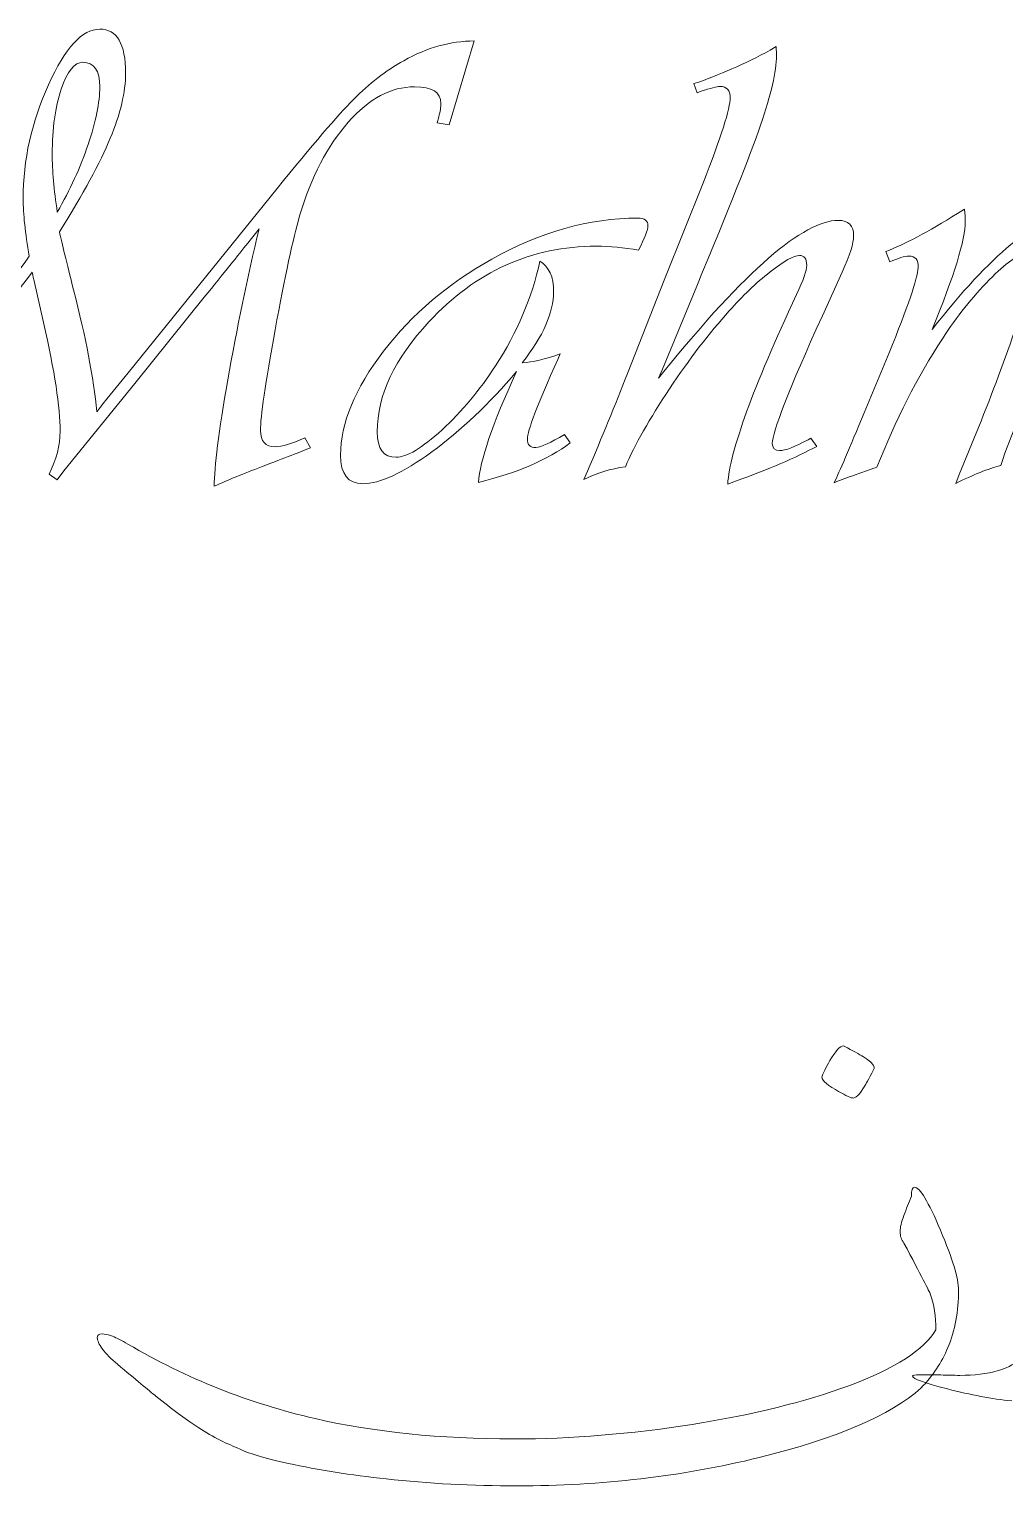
# Model space of a CAD drawing. Extents: x 752 to 1087, y 357 to 811.
# Drawn here: x 908.4946 to 908.619, y 360.0919 to 360.2777 of the extents above; entities that cross this region are included whole.
import ezdxf

# ---------------------------------------------------------------- set-up
doc = ezdxf.new("R2010")
doc.units = 0
doc.header["$MEASUREMENT"] = 0
doc.layers.get('0').update_dxf_attribs({"linetype": 'CONTINUOUS', "lineweight": 30})
doc.layers.add('Dim', color=142, linetype='CONTINUOUS', lineweight=0)
doc.layers.add('UG-Khartosha', color=11, linetype='CONTINUOUS', lineweight=20)

# ---------------------------------------------------------------- blocks, each defined once
blk = doc.blocks.new('fghty')
at = {"layer": 'UG-Khartosha'}
for points, knots in [([(-276.76734, -81.60562), (-276.76734, -81.60562), (-276.7808, -81.65048), (-276.7808, -81.65048), (-276.7808, -81.65048), (-276.7808, -81.65048), (-276.78715, -81.64943), (-276.78715, -81.64943), (-276.78715, -81.64943), (-276.78715, -81.64943), (-276.78627, -81.64622), (-276.78627, -81.64622), (-276.78627, -81.64622), (-276.78552, -81.64337), (-276.78511, -81.64098), (-276.78511, -81.639), (-276.78511, -81.639), (-276.78511, -81.63311), (-276.78983, -81.63014), (-276.79927, -81.63014), (-276.79927, -81.63014), (-276.81168, -81.63014), (-276.8235, -81.63644), (-276.83468, -81.64908), (-276.83468, -81.64908), (-276.84587, -81.66172), (-276.85455, -81.67844), (-276.86073, -81.6993), (-276.86073, -81.6993), (-276.86423, -81.71124), (-276.86859, -81.73151), (-276.87384, -81.76024), (-276.87384, -81.76024), (-276.87908, -81.7889), (-276.8817, -81.8069), (-276.8817, -81.81418), (-276.8817, -81.81418), (-276.8817, -81.81995), (-276.87908, -81.82287), (-276.87384, -81.82287), (-276.87384, -81.82287), (-276.87022, -81.82287), (-276.86492, -81.82129), (-276.85799, -81.81809), (-276.85799, -81.81809), (-276.85799, -81.81809), (-276.8549, -81.82339), (-276.8549, -81.82339), (-276.8549, -81.82339), (-276.85991, -81.82543), (-276.86865, -81.82887), (-276.88118, -81.83364), (-276.88118, -81.83364), (-276.89073, -81.83726), (-276.89918, -81.84075), (-276.90646, -81.84401), (-276.90646, -81.84401), (-276.90646, -81.83382), (-276.90402, -81.81482), (-276.89918, -81.78709), (-276.89918, -81.78709), (-276.89434, -81.75942), (-276.88875, -81.73239), (-276.8824, -81.70611), (-276.8824, -81.70611), (-276.8824, -81.70611), (-276.88852, -81.7138), (-276.88852, -81.7138), (-276.88852, -81.7138), (-276.89353, -81.72016), (-276.90128, -81.72982), (-276.91177, -81.74282), (-276.91177, -81.74282), (-276.91177, -81.74282), (-276.94893, -81.78907), (-276.94893, -81.78907), (-276.94893, -81.78907), (-276.94893, -81.78907), (-276.98686, -81.83586), (-276.98686, -81.83586), (-276.98686, -81.83586), (-276.98686, -81.83586), (-276.99059, -81.84063), (-276.99059, -81.84063), (-276.99059, -81.84063), (-276.99059, -81.84063), (-276.99484, -81.83755), (-276.99484, -81.83755), (-276.99484, -81.83755), (-276.99088, -81.8298), (-276.9889, -81.82211), (-276.9889, -81.81448), (-276.9889, -81.81448), (-276.9889, -81.80189), (-276.99187, -81.78249), (-276.99776, -81.75627), (-276.99776, -81.75627), (-276.99776, -81.75627), (-277.00306, -81.73326), (-277.00306, -81.73326), (-277.00306, -81.73326), (-277.00317, -81.73303), (-277.00346, -81.73175), (-277.00393, -81.72947), (-277.00393, -81.72947), (-277.03096, -81.76577), (-277.05905, -81.79362), (-277.08806, -81.81296), (-277.08806, -81.81296), (-277.11707, -81.83231), (-277.14533, -81.84197), (-277.17288, -81.84197), (-277.17288, -81.84197), (-277.19088, -81.84197), (-277.2079, -81.83807), (-277.22403, -81.83021), (-277.22403, -81.83021), (-277.24011, -81.82234), (-277.25276, -81.81168), (-277.26202, -81.79828), (-277.26202, -81.79828), (-277.27256, -81.78313), (-277.27787, -81.76531), (-277.27787, -81.74468), (-277.27787, -81.74468), (-277.27787, -81.71794), (-277.26866, -81.69627), (-277.25031, -81.67966), (-277.25031, -81.67966), (-277.2319, -81.66306), (-277.20796, -81.65473), (-277.17836, -81.65473), (-277.17836, -81.65473), (-277.16129, -81.65473), (-277.14579, -81.65799), (-277.13193, -81.66446), (-277.13193, -81.66446), (-277.11806, -81.67093), (-277.10006, -81.68327), (-277.07798, -81.70145), (-277.07798, -81.70145), (-277.06971, -81.70839), (-277.06347, -81.71188), (-277.05939, -81.71188), (-277.05939, -81.71188), (-277.0545, -81.71188), (-277.04652, -81.70879), (-277.03551, -81.70268), (-277.03551, -81.70268), (-277.03551, -81.70268), (-277.03207, -81.7078), (-277.03207, -81.7078), (-277.03207, -81.7078), (-277.03207, -81.7078), (-277.07524, -81.73151), (-277.07524, -81.73151), (-277.07524, -81.73151), (-277.07524, -81.73151), (-277.07967, -81.72743), (-277.07967, -81.72743), (-277.07967, -81.72743), (-277.10041, -81.70798), (-277.1208, -81.69306), (-277.14078, -81.68263), (-277.14078, -81.68263), (-277.16082, -81.67221), (-277.17923, -81.66702), (-277.19595, -81.66702), (-277.19595, -81.66702), (-277.21734, -81.66702), (-277.23452, -81.67331), (-277.2474, -81.68595), (-277.2474, -81.68595), (-277.26033, -81.6986), (-277.2668, -81.71537), (-277.2668, -81.73629), (-277.2668, -81.73629), (-277.2668, -81.76251), (-277.25707, -81.78372), (-277.23767, -81.80009), (-277.23767, -81.80009), (-277.21827, -81.8164), (-277.19304, -81.82456), (-277.16199, -81.82456), (-277.16199, -81.82456), (-277.13467, -81.82456), (-277.10781, -81.81576), (-277.0813, -81.79816), (-277.0813, -81.79816), (-277.05485, -81.78063), (-277.02956, -81.75482), (-277.00544, -81.7208), (-277.00544, -81.7208), (-277.0076, -81.7085), (-277.00871, -81.69819), (-277.00871, -81.68992), (-277.00871, -81.68992), (-277.00871, -81.6693), (-277.00422, -81.64902), (-276.99519, -81.62915), (-276.99519, -81.62915), (-276.98622, -81.60923), (-276.97707, -81.59927), (-276.96769, -81.59927), (-276.96769, -81.59927), (-276.95849, -81.59927), (-276.95389, -81.60713), (-276.95389, -81.6228), (-276.95389, -81.6228), (-276.95389, -81.63294), (-276.95662, -81.64459), (-276.9621, -81.6577), (-276.9621, -81.6577), (-276.96752, -81.67087), (-276.97661, -81.68753), (-276.98925, -81.7078), (-276.98925, -81.7078), (-276.98797, -81.71386), (-276.98546, -81.72417), (-276.98173, -81.73885), (-276.98173, -81.73885), (-276.97521, -81.76426), (-276.97107, -81.78599), (-276.96926, -81.80411), (-276.96926, -81.80411), (-276.96653, -81.80055), (-276.96472, -81.79822), (-276.96379, -81.79711), (-276.96379, -81.79711), (-276.96379, -81.79711), (-276.95254, -81.78325), (-276.95254, -81.78325), (-276.95254, -81.78325), (-276.95254, -81.78325), (-276.87285, -81.68462), (-276.87285, -81.68462), (-276.87285, -81.68462), (-276.85391, -81.66131), (-276.84028, -81.64541), (-276.83195, -81.6369), (-276.83195, -81.6369), (-276.82356, -81.62846), (-276.81464, -81.62152), (-276.80503, -81.61616), (-276.80503, -81.61616), (-276.79245, -81.60911), (-276.77987, -81.60562), (-276.76734, -81.60562)], [0, 0, 0, 0, 0.016129, 0.016129, 0.016129, 0.016129, 0.032258, 0.032258, 0.032258, 0.032258, 0.048387, 0.048387, 0.048387, 0.048387, 0.064516, 0.064516, 0.064516, 0.064516, 0.080645, 0.080645, 0.080645, 0.080645, 0.096774, 0.096774, 0.096774, 0.096774, 0.112903, 0.112903, 0.112903, 0.112903, 0.129032, 0.129032, 0.129032, 0.129032, 0.145161, 0.145161, 0.145161, 0.145161, 0.16129, 0.16129, 0.16129, 0.16129, 0.177419, 0.177419, 0.177419, 0.177419, 0.193548, 0.193548, 0.193548, 0.193548, 0.209677, 0.209677, 0.209677, 0.209677, 0.225806, 0.225806, 0.225806, 0.225806, 0.241935, 0.241935, 0.241935, 0.241935, 0.258065, 0.258065, 0.258065, 0.258065, 0.274194, 0.274194, 0.274194, 0.274194, 0.290323, 0.290323, 0.290323, 0.290323, 0.306452, 0.306452, 0.306452, 0.306452, 0.322581, 0.322581, 0.322581, 0.322581, 0.33871, 0.33871, 0.33871, 0.33871, 0.354839, 0.354839, 0.354839, 0.354839, 0.370968, 0.370968, 0.370968, 0.370968, 0.387097, 0.387097, 0.387097, 0.387097, 0.403226, 0.403226, 0.403226, 0.403226, 0.419355, 0.419355, 0.419355, 0.419355, 0.435484, 0.435484, 0.435484, 0.435484, 0.451613, 0.451613, 0.451613, 0.451613, 0.467742, 0.467742, 0.467742, 0.467742, 0.483871, 0.483871, 0.483871, 0.483871, 0.5, 0.5, 0.5, 0.5, 0.516129, 0.516129, 0.516129, 0.516129, 0.532258, 0.532258, 0.532258, 0.532258, 0.548387, 0.548387, 0.548387, 0.548387, 0.564516, 0.564516, 0.564516, 0.564516, 0.580645, 0.580645, 0.580645, 0.580645, 0.596774, 0.596774, 0.596774, 0.596774, 0.612903, 0.612903, 0.612903, 0.612903, 0.629032, 0.629032, 0.629032, 0.629032, 0.645161, 0.645161, 0.645161, 0.645161, 0.66129, 0.66129, 0.66129, 0.66129, 0.677419, 0.677419, 0.677419, 0.677419, 0.693548, 0.693548, 0.693548, 0.693548, 0.709677, 0.709677, 0.709677, 0.709677, 0.725806, 0.725806, 0.725806, 0.725806, 0.741935, 0.741935, 0.741935, 0.741935, 0.758065, 0.758065, 0.758065, 0.758065, 0.774194, 0.774194, 0.774194, 0.774194, 0.790323, 0.790323, 0.790323, 0.790323, 0.806452, 0.806452, 0.806452, 0.806452, 0.822581, 0.822581, 0.822581, 0.822581, 0.83871, 0.83871, 0.83871, 0.83871, 0.854839, 0.854839, 0.854839, 0.854839, 0.870968, 0.870968, 0.870968, 0.870968, 0.887097, 0.887097, 0.887097, 0.887097, 0.903226, 0.903226, 0.903226, 0.903226, 0.919355, 0.919355, 0.919355, 0.919355, 0.935484, 0.935484, 0.935484, 0.935484, 0.951613, 0.951613, 0.951613, 0.951613, 0.967742, 0.967742, 0.967742, 0.967742, 0.983871, 0.983871, 0.983871, 0.983871, 1, 1, 1, 1]), ([(-276.58708, -81.81826), (-276.58708, -81.81826), (-276.584, -81.82269), (-276.584, -81.82269), (-276.584, -81.82269), (-276.59518, -81.82875), (-276.60963, -81.83493), (-276.6274, -81.84128), (-276.6274, -81.84128), (-276.6274, -81.84128), (-276.63165, -81.84285), (-276.63165, -81.84285), (-276.63165, -81.84285), (-276.63037, -81.82508), (-276.61814, -81.79129), (-276.59483, -81.74142), (-276.59483, -81.74142), (-276.59116, -81.73373), (-276.58936, -81.72848), (-276.58936, -81.72575), (-276.58936, -81.72575), (-276.58936, -81.72219), (-276.59064, -81.72044), (-276.59326, -81.72044), (-276.59326, -81.72044), (-276.59623, -81.72044), (-276.60147, -81.72342), (-276.60899, -81.7293), (-276.60899, -81.7293), (-276.6165, -81.73524), (-276.62379, -81.74218), (-276.63084, -81.75016), (-276.63084, -81.75016), (-276.6415, -81.76198), (-276.65216, -81.77591), (-276.66282, -81.79187), (-276.66282, -81.79187), (-276.67343, -81.80789), (-276.68129, -81.82176), (-276.68641, -81.83364), (-276.68641, -81.83364), (-276.6944, -81.83463), (-276.7018, -81.8369), (-276.70861, -81.84046), (-276.70861, -81.84046), (-276.70861, -81.84046), (-276.70675, -81.83603), (-276.70675, -81.83603), (-276.70675, -81.83603), (-276.699, -81.81791), (-276.69184, -81.80044), (-276.68525, -81.7836), (-276.68525, -81.7836), (-276.68525, -81.7836), (-276.66527, -81.73274), (-276.66527, -81.73274), (-276.66527, -81.73274), (-276.66527, -81.73274), (-276.64493, -81.68205), (-276.64493, -81.68205), (-276.64493, -81.68205), (-276.63521, -81.65712), (-276.63031, -81.64174), (-276.63031, -81.63597), (-276.63031, -81.63597), (-276.63031, -81.63195), (-276.63212, -81.62997), (-276.63579, -81.62997), (-276.63579, -81.62997), (-276.63748, -81.62997), (-276.6408, -81.63084), (-276.64581, -81.63253), (-276.64581, -81.63253), (-276.64581, -81.63253), (-276.64802, -81.63341), (-276.64802, -81.63341), (-276.64802, -81.63341), (-276.64802, -81.63341), (-276.64971, -81.62846), (-276.64971, -81.62846), (-276.64971, -81.62846), (-276.6362, -81.62391), (-276.62262, -81.61797), (-276.60893, -81.61057), (-276.60893, -81.61057), (-276.60893, -81.61057), (-276.60567, -81.60865), (-276.60567, -81.60865), (-276.60567, -81.60865), (-276.60561, -81.6108), (-276.60555, -81.61243), (-276.60555, -81.61342), (-276.60555, -81.61342), (-276.60555, -81.62187), (-276.60841, -81.63428), (-276.61406, -81.65071), (-276.61406, -81.65071), (-276.61977, -81.66719), (-276.63113, -81.69586), (-276.6482, -81.73681), (-276.6482, -81.73681), (-276.6482, -81.73681), (-276.66661, -81.78138), (-276.66661, -81.78138), (-276.66661, -81.78138), (-276.66661, -81.78138), (-276.66871, -81.78616), (-276.66871, -81.78616), (-276.66871, -81.78616), (-276.66871, -81.78616), (-276.66579, -81.78261), (-276.66579, -81.78261), (-276.66579, -81.78261), (-276.62221, -81.72866), (-276.59111, -81.70168), (-276.57246, -81.70168), (-276.57246, -81.70168), (-276.56699, -81.70168), (-276.56424, -81.70443), (-276.56424, -81.7099), (-276.56424, -81.7099), (-276.56424, -81.71386), (-276.56628, -81.72033), (-276.57036, -81.72936), (-276.57036, -81.72936), (-276.57036, -81.72936), (-276.58097, -81.75272), (-276.58097, -81.75272), (-276.58097, -81.75272), (-276.59885, -81.7921), (-276.60776, -81.81488), (-276.60776, -81.82117), (-276.60776, -81.82117), (-276.60776, -81.82368), (-276.60648, -81.8249), (-276.60386, -81.8249), (-276.60386, -81.8249), (-276.60077, -81.8249), (-276.5957, -81.82298), (-276.58866, -81.81913), (-276.58866, -81.81913), (-276.58866, -81.81913), (-276.58708, -81.81826), (-276.58708, -81.81826)], [0, 0, 0, 0, 0.027778, 0.027778, 0.027778, 0.027778, 0.055556, 0.055556, 0.055556, 0.055556, 0.083333, 0.083333, 0.083333, 0.083333, 0.111111, 0.111111, 0.111111, 0.111111, 0.138889, 0.138889, 0.138889, 0.138889, 0.166667, 0.166667, 0.166667, 0.166667, 0.194444, 0.194444, 0.194444, 0.194444, 0.222222, 0.222222, 0.222222, 0.222222, 0.25, 0.25, 0.25, 0.25, 0.277778, 0.277778, 0.277778, 0.277778, 0.305556, 0.305556, 0.305556, 0.305556, 0.333333, 0.333333, 0.333333, 0.333333, 0.361111, 0.361111, 0.361111, 0.361111, 0.388889, 0.388889, 0.388889, 0.388889, 0.416667, 0.416667, 0.416667, 0.416667, 0.444444, 0.444444, 0.444444, 0.444444, 0.472222, 0.472222, 0.472222, 0.472222, 0.5, 0.5, 0.5, 0.5, 0.527778, 0.527778, 0.527778, 0.527778, 0.555556, 0.555556, 0.555556, 0.555556, 0.583333, 0.583333, 0.583333, 0.583333, 0.611111, 0.611111, 0.611111, 0.611111, 0.638889, 0.638889, 0.638889, 0.638889, 0.666667, 0.666667, 0.666667, 0.666667, 0.694444, 0.694444, 0.694444, 0.694444, 0.722222, 0.722222, 0.722222, 0.722222, 0.75, 0.75, 0.75, 0.75, 0.777778, 0.777778, 0.777778, 0.777778, 0.805556, 0.805556, 0.805556, 0.805556, 0.833333, 0.833333, 0.833333, 0.833333, 0.861111, 0.861111, 0.861111, 0.861111, 0.888889, 0.888889, 0.888889, 0.888889, 0.916667, 0.916667, 0.916667, 0.916667, 0.944444, 0.944444, 0.944444, 0.944444, 0.972222, 0.972222, 0.972222, 0.972222, 1, 1, 1, 1]), ([(-276.99042, -81.6972), (-276.9836, -81.68537), (-276.97806, -81.67331), (-276.97393, -81.66108), (-276.97393, -81.66108), (-276.96979, -81.64878), (-276.96769, -81.63848), (-276.96769, -81.6302), (-276.96769, -81.6302), (-276.96769, -81.6214), (-276.97072, -81.61704), (-276.97672, -81.61704), (-276.97672, -81.61704), (-276.98132, -81.61704), (-276.98517, -81.62181), (-276.98838, -81.63142), (-276.98838, -81.63142), (-276.99158, -81.64104), (-276.99315, -81.65263), (-276.99315, -81.66615), (-276.99315, -81.66615), (-276.99315, -81.67494), (-276.99222, -81.68526), (-276.99042, -81.6972)], [0, 0, 0, 0, 0.166667, 0.166667, 0.166667, 0.166667, 0.333333, 0.333333, 0.333333, 0.333333, 0.5, 0.5, 0.5, 0.5, 0.666667, 0.666667, 0.666667, 0.666667, 0.833333, 0.833333, 0.833333, 0.833333, 1, 1, 1, 1]), ([(-276.4017, -81.81686), (-276.4017, -81.81686), (-276.39896, -81.82135), (-276.39896, -81.82135), (-276.39896, -81.82135), (-276.41108, -81.82997), (-276.42541, -81.83702), (-276.44202, -81.8425), (-276.44202, -81.8425), (-276.44021, -81.81768), (-276.4285, -81.78319), (-276.407, -81.73903), (-276.407, -81.73903), (-276.407, -81.73903), (-276.40205, -81.72848), (-276.40205, -81.72848), (-276.40205, -81.72848), (-276.40118, -81.72674), (-276.40071, -81.72534), (-276.40071, -81.72417), (-276.40071, -81.72417), (-276.40071, -81.72144), (-276.40193, -81.72009), (-276.40432, -81.72009), (-276.40432, -81.72009), (-276.40916, -81.72009), (-276.41883, -81.72738), (-276.43328, -81.74194), (-276.43328, -81.74194), (-276.44376, -81.75243), (-276.45367, -81.76577), (-276.46293, -81.78208), (-276.46293, -81.78208), (-276.47219, -81.79834), (-276.47971, -81.81529), (-276.48554, -81.83295), (-276.48554, -81.83295), (-276.49224, -81.83463), (-276.50028, -81.83784), (-276.5096, -81.8425), (-276.5096, -81.8425), (-276.5096, -81.8425), (-276.50773, -81.83772), (-276.50773, -81.83772), (-276.50773, -81.83772), (-276.50773, -81.83772), (-276.49748, -81.81261), (-276.49748, -81.81261), (-276.49748, -81.81261), (-276.48996, -81.79409), (-276.48315, -81.77579), (-276.47697, -81.75767), (-276.47697, -81.75767), (-276.47086, -81.73961), (-276.46777, -81.7286), (-276.46777, -81.72476), (-276.46777, -81.72476), (-276.46777, -81.72144), (-276.46928, -81.7198), (-276.47237, -81.7198), (-276.47237, -81.7198), (-276.47627, -81.7198), (-276.48268, -81.72441), (-276.49166, -81.73355), (-276.49166, -81.73355), (-276.50069, -81.7427), (-276.50902, -81.75319), (-276.51677, -81.76501), (-276.51677, -81.76501), (-276.53016, -81.78576), (-276.54187, -81.80865), (-276.55178, -81.83382), (-276.55178, -81.83382), (-276.55323, -81.83422), (-276.55411, -81.83452), (-276.55434, -81.83463), (-276.55434, -81.83463), (-276.55434, -81.83463), (-276.56337, -81.8379), (-276.56337, -81.8379), (-276.56337, -81.8379), (-276.56698, -81.83912), (-276.57077, -81.84057), (-276.57462, -81.84215), (-276.57462, -81.84215), (-276.57188, -81.83638), (-276.56658, -81.82385), (-276.55859, -81.80463), (-276.55859, -81.80463), (-276.55859, -81.80463), (-276.54525, -81.77253), (-276.54525, -81.77253), (-276.54525, -81.77253), (-276.53529, -81.74818), (-276.53011, -81.73297), (-276.52975, -81.72691), (-276.52975, -81.72691), (-276.52952, -81.72284), (-276.53115, -81.7208), (-276.53471, -81.7208), (-276.53471, -81.7208), (-276.53698, -81.7208), (-276.54036, -81.72184), (-276.5449, -81.72388), (-276.5449, -81.72388), (-276.5449, -81.72388), (-276.547, -81.71841), (-276.547, -81.71841), (-276.547, -81.71841), (-276.5371, -81.7145), (-276.52434, -81.70775), (-276.50872, -81.69807), (-276.50872, -81.69807), (-276.50872, -81.69807), (-276.505, -81.69569), (-276.505, -81.69569), (-276.505, -81.69569), (-276.50464, -81.69831), (-276.50447, -81.70052), (-276.50447, -81.70233), (-276.50447, -81.70233), (-276.50447, -81.712), (-276.51041, -81.73128), (-276.52224, -81.76006), (-276.52224, -81.76006), (-276.49061, -81.71969), (-276.46608, -81.69947), (-276.44866, -81.69947), (-276.44866, -81.69947), (-276.44353, -81.69947), (-276.44097, -81.70221), (-276.44097, -81.70769), (-276.44097, -81.70769), (-276.44097, -81.71584), (-276.44674, -81.73408), (-276.45821, -81.76228), (-276.45821, -81.76228), (-276.44511, -81.74509), (-276.43095, -81.73029), (-276.41563, -81.71788), (-276.41563, -81.71788), (-276.4003, -81.70547), (-276.38859, -81.6993), (-276.38038, -81.6993), (-276.38038, -81.6993), (-276.3756, -81.6993), (-276.37321, -81.70168), (-276.37321, -81.70646), (-276.37321, -81.70646), (-276.37321, -81.70978), (-276.37752, -81.72062), (-276.3862, -81.73909), (-276.3862, -81.73909), (-276.407, -81.78377), (-276.41743, -81.80976), (-276.41743, -81.81692), (-276.41743, -81.81692), (-276.41743, -81.82001), (-276.41597, -81.82153), (-276.41301, -81.82153), (-276.41301, -81.82153), (-276.41085, -81.82153), (-276.40706, -81.81995), (-276.4017, -81.81686)], [0, 0, 0, 0, 0.02439, 0.02439, 0.02439, 0.02439, 0.04878, 0.04878, 0.04878, 0.04878, 0.073171, 0.073171, 0.073171, 0.073171, 0.097561, 0.097561, 0.097561, 0.097561, 0.121951, 0.121951, 0.121951, 0.121951, 0.146341, 0.146341, 0.146341, 0.146341, 0.170732, 0.170732, 0.170732, 0.170732, 0.195122, 0.195122, 0.195122, 0.195122, 0.219512, 0.219512, 0.219512, 0.219512, 0.243902, 0.243902, 0.243902, 0.243902, 0.268293, 0.268293, 0.268293, 0.268293, 0.292683, 0.292683, 0.292683, 0.292683, 0.317073, 0.317073, 0.317073, 0.317073, 0.341463, 0.341463, 0.341463, 0.341463, 0.365854, 0.365854, 0.365854, 0.365854, 0.390244, 0.390244, 0.390244, 0.390244, 0.414634, 0.414634, 0.414634, 0.414634, 0.439024, 0.439024, 0.439024, 0.439024, 0.463415, 0.463415, 0.463415, 0.463415, 0.487805, 0.487805, 0.487805, 0.487805, 0.512195, 0.512195, 0.512195, 0.512195, 0.536585, 0.536585, 0.536585, 0.536585, 0.560976, 0.560976, 0.560976, 0.560976, 0.585366, 0.585366, 0.585366, 0.585366, 0.609756, 0.609756, 0.609756, 0.609756, 0.634146, 0.634146, 0.634146, 0.634146, 0.658537, 0.658537, 0.658537, 0.658537, 0.682927, 0.682927, 0.682927, 0.682927, 0.707317, 0.707317, 0.707317, 0.707317, 0.731707, 0.731707, 0.731707, 0.731707, 0.756098, 0.756098, 0.756098, 0.756098, 0.780488, 0.780488, 0.780488, 0.780488, 0.804878, 0.804878, 0.804878, 0.804878, 0.829268, 0.829268, 0.829268, 0.829268, 0.853659, 0.853659, 0.853659, 0.853659, 0.878049, 0.878049, 0.878049, 0.878049, 0.902439, 0.902439, 0.902439, 0.902439, 0.926829, 0.926829, 0.926829, 0.926829, 0.95122, 0.95122, 0.95122, 0.95122, 0.97561, 0.97561, 0.97561, 0.97561, 1, 1, 1, 1]), ([(-276.71904, -81.8164), (-276.71904, -81.8164), (-276.71595, -81.82083), (-276.71595, -81.82083), (-276.71595, -81.82083), (-276.72789, -81.8298), (-276.74421, -81.83685), (-276.76495, -81.84197), (-276.76495, -81.84197), (-276.76437, -81.8305), (-276.75761, -81.81069), (-276.74462, -81.78261), (-276.74462, -81.78261), (-276.7593, -81.79985), (-276.77439, -81.81424), (-276.78994, -81.8256), (-276.78994, -81.8256), (-276.80544, -81.83696), (-276.81779, -81.84267), (-276.82688, -81.84267), (-276.82688, -81.84267), (-276.83486, -81.84267), (-276.83882, -81.83761), (-276.83882, -81.82747), (-276.83882, -81.82747), (-276.83882, -81.81028), (-276.83113, -81.7917), (-276.81581, -81.77171), (-276.81581, -81.77171), (-276.80043, -81.75179), (-276.78115, -81.73536), (-276.7579, -81.72248), (-276.7579, -81.72248), (-276.73174, -81.7078), (-276.7057, -81.70046), (-276.67978, -81.70046), (-276.67978, -81.70046), (-276.67611, -81.70046), (-276.6743, -81.7018), (-276.6743, -81.70454), (-276.6743, -81.70454), (-276.6743, -81.70681), (-276.67599, -81.71118), (-276.67942, -81.71753), (-276.67942, -81.71753), (-276.68717, -81.71619), (-276.69469, -81.71549), (-276.70197, -81.71549), (-276.70197, -81.71549), (-276.73663, -81.71549), (-276.76652, -81.72901), (-276.79152, -81.75598), (-276.79152, -81.75598), (-276.80998, -81.77573), (-276.81919, -81.79537), (-276.81919, -81.81488), (-276.81919, -81.81488), (-276.81919, -81.82397), (-276.81581, -81.82852), (-276.80911, -81.82852), (-276.80911, -81.82852), (-276.80346, -81.82852), (-276.79524, -81.82362), (-276.78453, -81.81378), (-276.78453, -81.81378), (-276.77386, -81.80393), (-276.76431, -81.79251), (-276.75586, -81.77952), (-276.75586, -81.77952), (-276.74427, -81.76152), (-276.7364, -81.74288), (-276.73215, -81.72353), (-276.73215, -81.72353), (-276.72725, -81.72645), (-276.72481, -81.73192), (-276.72481, -81.7399), (-276.72481, -81.7399), (-276.72481, -81.75091), (-276.7304, -81.76361), (-276.74159, -81.77795), (-276.74159, -81.77795), (-276.73611, -81.77754), (-276.72935, -81.77591), (-276.72126, -81.77317), (-276.72126, -81.77317), (-276.72126, -81.77317), (-276.72259, -81.77608), (-276.72259, -81.77608), (-276.72259, -81.77608), (-276.73343, -81.80032), (-276.73885, -81.81454), (-276.73885, -81.81861), (-276.73885, -81.81861), (-276.73885, -81.82193), (-276.73733, -81.82345), (-276.73425, -81.82321), (-276.73425, -81.82321), (-276.73139, -81.82298), (-276.72632, -81.82071), (-276.71904, -81.8164)], [0, 0, 0, 0, 0.04, 0.04, 0.04, 0.04, 0.08, 0.08, 0.08, 0.08, 0.12, 0.12, 0.12, 0.12, 0.16, 0.16, 0.16, 0.16, 0.2, 0.2, 0.2, 0.2, 0.24, 0.24, 0.24, 0.24, 0.28, 0.28, 0.28, 0.28, 0.32, 0.32, 0.32, 0.32, 0.36, 0.36, 0.36, 0.36, 0.4, 0.4, 0.4, 0.4, 0.44, 0.44, 0.44, 0.44, 0.48, 0.48, 0.48, 0.48, 0.52, 0.52, 0.52, 0.52, 0.56, 0.56, 0.56, 0.56, 0.6, 0.6, 0.6, 0.6, 0.64, 0.64, 0.64, 0.64, 0.68, 0.68, 0.68, 0.68, 0.72, 0.72, 0.72, 0.72, 0.76, 0.76, 0.76, 0.76, 0.8, 0.8, 0.8, 0.8, 0.84, 0.84, 0.84, 0.84, 0.88, 0.88, 0.88, 0.88, 0.92, 0.92, 0.92, 0.92, 0.96, 0.96, 0.96, 0.96, 1, 1, 1, 1]), ([(-276.53336, -82.22415), (-276.53336, -82.22098), (-276.5328, -82.21935), (-276.53168, -82.21935), (-276.53168, -82.21935), (-276.52888, -82.21935), (-276.52422, -82.22704), (-276.51779, -82.24237)], [0.89285714, 0.89285714, 0.89285714, 0.89285714, 0.92857143, 0.92857143, 0.92857143, 0.92857144, 0.96428571, 0.96428571, 0.96428571, 0.96428571]), ([(-276.53732, -82.24927), (-276.53867, -82.24754), (-276.53937, -82.24549), (-276.53937, -82.24312), (-276.53937, -82.24312), (-276.53937, -82.24083), (-276.53867, -82.23799), (-276.53736, -82.23454)], [0.78571429, 0.78571429, 0.78571429, 0.78571429, 0.82142857, 0.82142857, 0.82142857, 0.82142858, 0.85714286, 0.85714286, 0.85714286, 0.85714286]), ([(-276.9662, -82.30599), (-276.96811, -82.30343), (-276.96904, -82.30137), (-276.96904, -82.29993), (-276.96904, -82.29993), (-276.96904, -82.29858), (-276.9682, -82.29788), (-276.96648, -82.29788), (-276.96648, -82.29788), (-276.96499, -82.29788), (-276.96317, -82.2983), (-276.96093, -82.29918)], [0.3928571, 0.3928571, 0.3928571, 0.3928571, 0.4285714, 0.4285714, 0.4285714, 0.4285714, 0.4642857, 0.4642857, 0.4642857, 0.4642857, 0.5, 0.5, 0.5, 0.5]), ([(-276.51401, -82.32738), (-276.52646, -82.32417), (-276.53266, -82.32193), (-276.53266, -82.32053), (-276.53266, -82.32053), (-276.53266, -82.32002), (-276.53144, -82.31974), (-276.52897, -82.31974), (-276.52897, -82.31974), (-276.52487, -82.31974), (-276.5211, -82.31978), (-276.51765, -82.31988)], [0.2272727, 0.2272727, 0.2272727, 0.2272727, 0.2727273, 0.2727273, 0.2727273, 0.2727273, 0.3181818, 0.3181818, 0.3181818, 0.3181818, 0.3636364, 0.3636364, 0.3636364, 0.3636364]), ([(-276.85243, -82.34323), (-276.82088, -82.3505), (-276.78545, -82.35413), (-276.74621, -82.35413), (-276.74621, -82.35413), (-276.71536, -82.35413), (-276.68352, -82.35153), (-276.65071, -82.34635)], [0.57142857, 0.57142857, 0.57142857, 0.57142857, 0.60714286, 0.60714286, 0.60714286, 0.60714287, 0.64285714, 0.64285714, 0.64285714, 0.64285714]), ([(-276.61487, -82.36411), (-276.65617, -82.37422), (-276.69928, -82.37926), (-276.74416, -82.37926), (-276.74416, -82.37926), (-276.7683, -82.37926), (-276.7917, -82.37804), (-276.81435, -82.37557)], [0.10714286, 0.10714286, 0.10714286, 0.10714286, 0.14285714, 0.14285714, 0.14285714, 0.14285715, 0.17857143, 0.17857143, 0.17857143, 0.17857143])]:
    blk.add_open_spline(points, degree=3, knots=knots, dxfattribs=at)
for points in [[(-276.57609, -82.15014), (-276.57288, -82.14506), (-276.5706, -82.14296), (-276.56924, -82.14384)], [(-276.56924, -82.14384), (-276.56472, -82.14622), (-276.56123, -82.14813), (-276.5589, -82.14957)], [(-276.58113, -82.15983), (-276.58015, -82.15717), (-276.57842, -82.15396), (-276.57609, -82.15014)], [(-276.5589, -82.14957), (-276.55433, -82.15242), (-276.55256, -82.1547), (-276.55354, -82.15643)], [(-276.57404, -82.16705), (-276.57931, -82.16389), (-276.58169, -82.16146), (-276.58113, -82.15983)], [(-276.55354, -82.15643), (-276.55638, -82.16169), (-276.55792, -82.16458), (-276.5582, -82.165)], [(-276.56486, -82.17157), (-276.56645, -82.17129), (-276.56948, -82.1698), (-276.57404, -82.16705)], [(-276.5582, -82.165), (-276.56109, -82.16976), (-276.56332, -82.17195), (-276.56486, -82.17157)], [(-276.53736, -82.23454), (-276.53606, -82.23105), (-276.53471, -82.22759), (-276.53336, -82.22415)], [(-276.52324, -82.27644), (-276.52352, -82.2756), (-276.52818, -82.26656), (-276.53732, -82.24927)], [(-276.51779, -82.24237), (-276.51131, -82.2577), (-276.50809, -82.26838), (-276.50809, -82.27439)], [(-276.52021, -82.29569), (-276.52021, -82.28861), (-276.52124, -82.28217), (-276.52324, -82.27644)], [(-276.50809, -82.27439), (-276.50809, -82.28576), (-276.51, -82.29606), (-276.51383, -82.30525)], [(-276.56677, -82.32561), (-276.54193, -82.31629), (-276.52641, -82.30636), (-276.52021, -82.29569)], [(-276.96093, -82.29918), (-276.95869, -82.30002), (-276.95595, -82.30142), (-276.95268, -82.30333)], [(-276.95268, -82.30333), (-276.92136, -82.32174), (-276.88795, -82.33503), (-276.85243, -82.34323)], [(-276.48693, -82.31755), (-276.47962, -82.31545), (-276.47044, -82.30962), (-276.45925, -82.30012)], [(-276.95827, -82.31415), (-276.96163, -82.3113), (-276.96429, -82.3086), (-276.9662, -82.30599)], [(-276.51383, -82.30525), (-276.51709, -82.31317), (-276.52189, -82.32035), (-276.52813, -82.32682)], [(-276.93763, -82.33121), (-276.94154, -82.32808), (-276.94844, -82.3224), (-276.95827, -82.31415)], [(-276.51765, -82.31988), (-276.5142, -82.31997), (-276.51075, -82.32007), (-276.50739, -82.32011)], [(-276.50739, -82.32011), (-276.49975, -82.32011), (-276.4929, -82.31927), (-276.48693, -82.31755)], [(-276.65071, -82.34635), (-276.6179, -82.34118), (-276.58994, -82.33423), (-276.56677, -82.32561)], [(-276.52813, -82.32682), (-276.54463, -82.34155), (-276.57353, -82.354), (-276.61487, -82.36411)], [(-276.47966, -82.33377), (-276.49015, -82.3327), (-276.50157, -82.33055), (-276.51401, -82.32738)], [(-276.91624, -82.34719), (-276.92188, -82.34351), (-276.92901, -82.33819), (-276.93763, -82.33121)], [(-276.89382, -82.35903), (-276.90081, -82.35633), (-276.90831, -82.35236), (-276.91624, -82.34719)], [(-276.86678, -82.36723), (-276.88007, -82.36434), (-276.88906, -82.36159), (-276.89382, -82.35903)], [(-276.81435, -82.37557), (-276.83337, -82.37348), (-276.85084, -82.37068), (-276.86678, -82.36723)]]:
    blk.add_open_spline(points, degree=3, dxfattribs=at)
blk = doc.blocks.new('UG-DAMANHOUR-LABS-BORD')
at = {"layer": 'Dim', "linetype": 'Continuous', "xscale": 0.952857142857144, "yscale": 0.952857142857144, "zscale": 0.952857142857144}
blk.add_blockref('fghty', (255.64226, 89.70168), dxfattribs=at)

msp = doc.modelspace()

# ---------------------------------------------------------------- block references
at = {"xscale": 0.25, "yscale": 0.25, "zscale": 0.25}
msp.add_blockref('UG-DAMANHOUR-LABS-BORD', (910.57068, 357.2904), dxfattribs=at)

doc.saveas('drawing.dxf')
